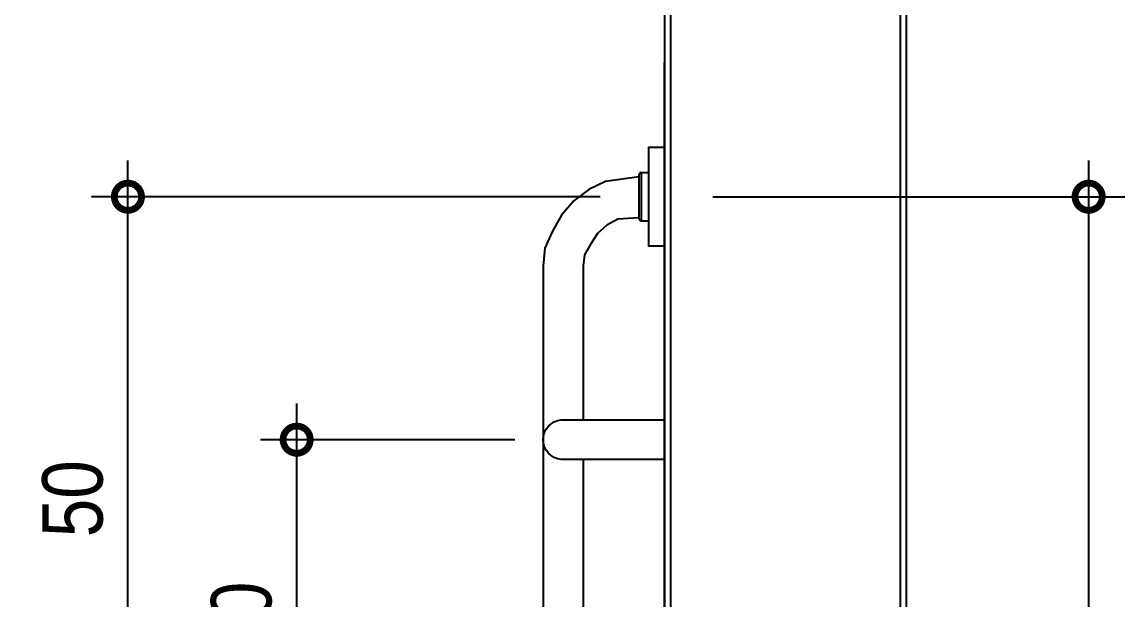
# Model space of a CAD drawing. Header units: metres. Extents: x 3 to 168, y -142 to 28.
# Drawn here: x 46.87 to 47.782, y -119.835 to -119.357 of the extents above; entities that cross this region are included whole.
import ezdxf

# ---------------------------------------------------------------- set-up
doc = ezdxf.new("R2010")
doc.units = ezdxf.units.M
for name, color, linetype in [('ARQ-ALV ACAB', 4, 'Continuous'), ('ARQ-ALV OSSO', 5, 'Continuous'), ('ARQ-DIM', 2, 'Continuous'), ('ARQ-HID', 2, 'Continuous'), ('ARQ-SIM', 1, 'Continuous')]:
    doc.layers.add(name, color=color, linetype=linetype)
doc.styles.add('Adesa', font='ARIALN.TTF')
doc.dimstyles.new('ADESA 1-0025', dxfattribs={"dimtxt": 0.05, "dimasz": 0.045, "dimexe": 0.03, "dimexo": 0.04, "dimgap": 0.02, "dimtad": 1, "dimtoh": 1, "dimdec": 0, "dimlfac": 100, "dimzin": 4, "dimtxsty": 'Adesa', "dimblk": 'DOTSMALL', "dimcen": 1, "dimdle": 0.03, "dimclrd": 1, "dimclre": 1, "dimclrt": 256, "dimazin": 1, "dimtm": 1e-09, "dimtfac": 1, "dimtdec": 0, "dimtix": 1, "dimtmove": 2, "dimatfit": 0, "dimldrblk": 'DOTSMALL', "dimfxl": 0.8, "dimtvp": 2, "dimtolj": 1, "dimtzin": 0, "dimarcsym": 0})

# ---------------------------------------------------------------- blocks, each defined once
blk = doc.blocks.new('VASO SANIT ACESSIVEL')
at = {"elevation": -0.0001}
blk.add_lwpolyline([(0, 0), (0, -1.2734)], dxfattribs=at)
at = {"color": 1}
for points in [[(-0.09876, -1.11991), (-0.1002, -1.10545), (-0.1002, -0.28806), (-0.09876, -0.27361)], [(-0.0672, -0.94519), (-0.0672, -0.28806), (-0.06615, -0.27889)]]:
    blk.add_lwpolyline(points, dxfattribs=at)
at = {"color": 1, "elevation": 0.0001}
for points in [[(-0.06615, -1.11463), (-0.0672, -1.10545), (-0.0672, -0.97819)], [(-0.09242, -1.13406), (-0.09876, -1.11991)], [(-0.06088, -1.12369), (-0.06615, -1.11463)], [(-0.05524, -1.13216), (-0.06088, -1.12369)], [(-0.08508, -1.14742), (-0.09242, -1.13406)], [(-0.04748, -1.13915), (-0.05524, -1.13216)], [(-0.03843, -1.14389), (-0.04748, -1.13915)], [(-0.07494, -1.1592), (-0.08508, -1.14742)], [(-0.0211, -1.14515), (-0.03843, -1.14389)], [(-0.0211, -1.1447), (-0.02082, -1.14367)], [(-0.0211, -1.18044), (-0.0211, -1.1447)], [(-0.02082, -1.14367), (-0.0201, -1.14294)], [(-0.0201, -1.14294), (-0.01907, -1.14267)], [(-0.01907, -1.18247), (-0.01907, -1.14267)], [(-0.01907, -1.14267), (-0.0132, -1.14267)], [(-0.06256, -1.16863), (-0.07494, -1.1592)], [(-0.04876, -1.17514), (-0.06256, -1.16863)], [(-0.0211, -1.17888), (-0.04876, -1.17514)], [(-0.02082, -1.18146), (-0.0211, -1.18044)], [(-0.0201, -1.18219), (-0.02082, -1.18146)], [(-0.01907, -1.18247), (-0.0201, -1.18219)], [(-0.01907, -1.18247), (-0.0132, -1.18247)]]:
    blk.add_lwpolyline(points, dxfattribs=at)
at = {"color": 1, "elevation": -0.0001}
blk.add_lwpolyline([(0, -1.12195), (0, -1.20318), (-0.0132, -1.20318), (-0.0132, -1.12195)], close=True, dxfattribs=at)
at = {"layer": 'ARQ-SIM', "elevation": 0.0001}
blk.add_lwpolyline([(0, -0.94519), (-0.0852, -0.94519, 0.913215), (-0.0852, -0.97819), (0, -0.97819)], format="xyb", dxfattribs=at)
blk = doc.blocks.new('_DotSmall')
at = {"color": 0, "linetype": 'ByBlock', "const_width": 0.5}
blk.add_lwpolyline([(-0.0625, 0, 1), (0.0625, 0, 1)], format="xyb", close=True, dxfattribs=at)
blk = doc.blocks.new('*D508')
at = {"layer": 'ARQ-DIM', "color": 1, "lineweight": -2, "transparency": 16777216}
for p, q in [((47.097, -120.03118), (47.097, -119.67268)), ((47.27729, -119.70268), (47.067, -119.70268)), ((46.94079, -120.00118), (47.127, -120.00118))]:
    blk.add_line(p, q, dxfattribs=at)
at = {"layer": 'Defpoints', "color": 0, "transparency": 16777216}
for p in [(47.097, -119.70268), (47.31729, -119.70268, 0.0001), (46.90079, -120.00118, 0.0001)]:
    blk.add_point(p, dxfattribs=at)
at = {"layer": 'ARQ-DIM', "color": 1, "lineweight": -2, "transparency": 16777216, "xscale": 0.045, "yscale": 0.045, "zscale": 0.045}
for p, rotation in [((47.097, -119.70268), 90), ((47.097, -120.00118), 270)]:
    blk.add_blockref('_DotSmall', p, dxfattribs=dict(at, rotation=rotation))
at = {"layer": 'ARQ-DIM', "transparency": 16777216, "insert": (47.05148, -119.85193), "char_height": 0.05, "attachment_point": 5, "rotation": 90, "style": 'Adesa'}
blk.add_mtext('\\A1;30', dxfattribs=at)
blk = doc.blocks.new('*D509')
at = {"layer": 'ARQ-DIM', "color": 1, "lineweight": -2, "transparency": 16777216}
for p, q in [((46.95748, -120.03118), (46.95748, -119.4718)), ((47.34779, -119.5018), (46.92748, -119.5018)), ((46.9939, -120.00118), (46.92748, -120.00118))]:
    blk.add_line(p, q, dxfattribs=at)
at = {"layer": 'Defpoints', "color": 0, "transparency": 16777216}
for p in [(46.95748, -119.5018), (47.38779, -119.5018, 0), (47.0339, -120.00118)]:
    blk.add_point(p, dxfattribs=at)
at = {"layer": 'ARQ-DIM', "color": 1, "lineweight": -2, "transparency": 16777216, "xscale": 0.045, "yscale": 0.045, "zscale": 0.045}
for p, rotation in [((46.95748, -119.5018), 90), ((46.95748, -120.00118), 270)]:
    blk.add_blockref('_DotSmall', p, dxfattribs=dict(at, rotation=rotation))
at = {"layer": 'ARQ-DIM', "transparency": 16777216, "insert": (46.91195, -119.75149), "char_height": 0.05, "attachment_point": 5, "rotation": 90, "style": 'Adesa'}
blk.add_mtext('\\A1;50', dxfattribs=at)
blk = doc.blocks.new('*D510')
at = {"layer": 'ARQ-DIM', "color": 1, "lineweight": -2, "transparency": 16777216}
for p, q in [((47.75176, -119.4718), (47.75176, -120.46342)), ((47.44099, -119.5018), (47.78176, -119.5018)), ((47.44054, -120.43342), (47.78176, -120.43342))]:
    blk.add_line(p, q, dxfattribs=at)
at = {"layer": 'Defpoints', "color": 0, "transparency": 16777216}
for p in [(47.40099, -119.5018, -0.0002), (47.40054, -120.43342, -0.0002), (47.75176, -120.43342)]:
    blk.add_point(p, dxfattribs=at)
at = {"layer": 'ARQ-DIM', "color": 1, "lineweight": -2, "transparency": 16777216, "xscale": 0.045, "yscale": 0.045, "zscale": 0.045}
for p, rotation in [((47.75176, -119.5018), 90), ((47.75176, -120.43342), 270)]:
    blk.add_blockref('_DotSmall', p, dxfattribs=dict(at, rotation=rotation))
at = {"layer": 'ARQ-DIM', "transparency": 16777216, "insert": (47.70623, -119.96761), "char_height": 0.05, "attachment_point": 5, "rotation": 90, "style": 'Adesa'}
blk.add_mtext('\\A1;93', dxfattribs=at)
blk = doc.blocks.new('AREAS MOLHADAS')
at = {"layer": 'ARQ-ALV ACAB'}
blk.add_line((47.60099, -117.91275, 0), (47.60099, -120.85886, 0), dxfattribs=at)
at = {"layer": 'ARQ-ALV ACAB', "elevation": 0}
blk.add_lwpolyline([(45.20601, -118.24937), (45.206, -118.17432), (47.40099, -118.17432), (47.40099, -120.66437), (45.206, -120.66437), (45.206, -119.11937)], dxfattribs=at)
at = {"layer": 'ARQ-ALV OSSO'}
blk.add_line((47.59599, -117.91775, 0), (47.59599, -120.85886, 0), dxfattribs=at)
at = {"layer": 'ARQ-ALV OSSO', "elevation": 0}
blk.add_lwpolyline([(45.20101, -118.21937), (45.201, -118.16932), (47.40599, -118.16932), (47.40599, -120.66937), (45.201, -120.66937), (45.201, -119.14937)], dxfattribs=at)
at = {"layer": 'ARQ-HID', "xscale": -1, "rotation": 180}
blk.add_blockref('VASO SANIT ACESSIVEL', (47.40099, -120.66437, 0), dxfattribs=at)
at = {"layer": 'ARQ-DIM'}
for base, p1, p2, picture, middle in [((46.95748, -119.5018, 0), (47.0339, -120.00118, 0), (47.38779, -119.5018), '*D509', (46.91195, -119.75149, 0)), ((47.75176, -120.43342, 0.0001), (47.40099, -119.5018, -0.0001), (47.40054, -120.43342, -0.0001), '*D510', (47.70623, -119.96761, 0.0001)), ((47.097, -119.70268, 0), (46.90079, -120.00118, 0.0001), (47.31729, -119.70268, 0.0001), '*D508', (47.05148, -119.85193, 0))]:
    dim = blk.add_linear_dim(base=base, p1=p1, p2=p2, angle=90, dimstyle='ADESA 1-0025', dxfattribs=at)
    dim.commit()
    dim.dimension.update_dxf_attribs({"geometry": picture, "text_midpoint": middle})

msp = doc.modelspace()

# ---------------------------------------------------------------- block references
msp.add_blockref('AREAS MOLHADAS', (0, 0))

doc.saveas('drawing.dxf')
